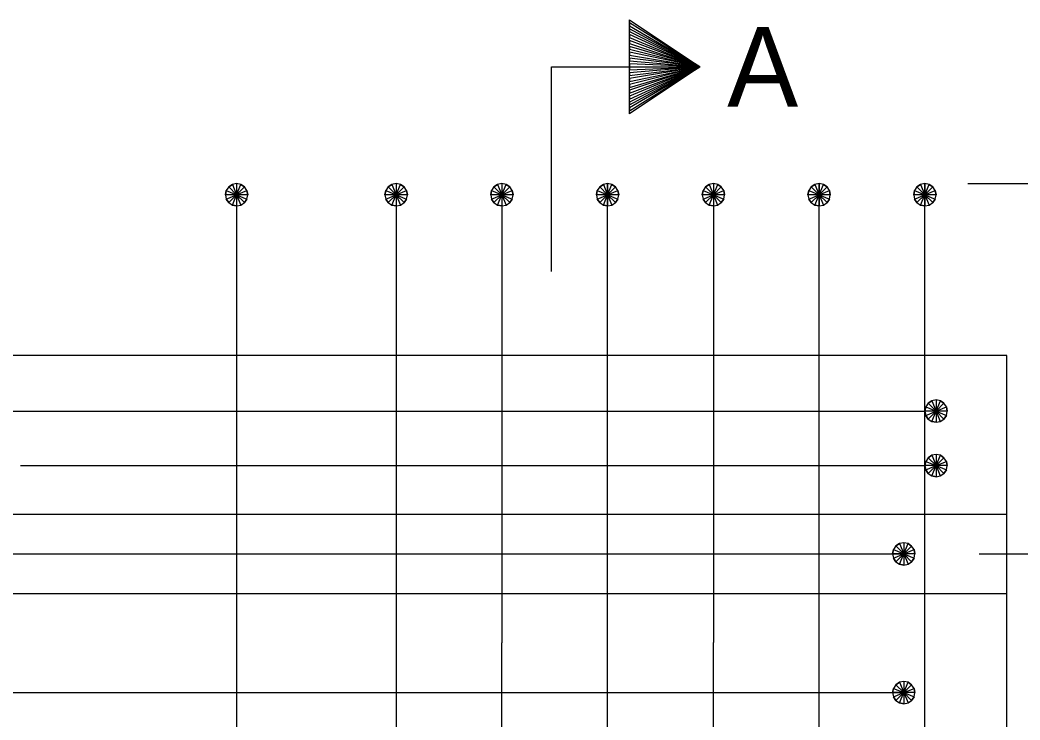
# Model space of a CAD drawing. Extents: x 0 to 34.6, y 0 to 23.6.
# Drawn here: x 15.186 to 17.55, y 4.697 to 6.352 of the extents above; entities that cross this region are included whole.
import ezdxf

# ---------------------------------------------------------------- set-up
doc = ezdxf.new("R2010")
doc.units = 0
for name, color, linetype in [('Dimension Lines', 7, 'Continuous'), ('Rebar Lines', 7, 'Continuous'), ('Sup Concrete Girder Lines', 7, 'Continuous'), ('Text', 7, 'Continuous')]:
    doc.layers.add(name, color=color, linetype=linetype)

msp = doc.modelspace()

# ---------------------------------------------------------------- linework, layer by layer
at = {"layer": 'Dimension Lines'}
for p, q in [((17.4264, 5.9649), (19.3508, 5.9649)), ((17.4534, 5.0896), (19.1773, 5.0896))]:
    msp.add_line(p, q, dxfattribs=at)
for points in [[(16.6273, 6.3516), (16.7935, 6.2408), (16.6273, 6.3448), (16.6273, 6.3379), (16.7935, 6.2408), (16.6273, 6.3309), (16.6273, 6.324), (16.7935, 6.2408), (16.6273, 6.317), (16.6273, 6.3102), (16.7935, 6.2408), (16.6273, 6.3032), (16.6273, 6.2963), (16.7935, 6.2408), (16.6273, 6.2893), (16.6273, 6.2824), (16.7935, 6.2408), (16.6273, 6.2755), (16.6273, 6.2686), (16.7935, 6.2408), (16.6273, 6.2616), (16.6273, 6.2547), (16.7935, 6.2408), (16.6273, 6.2478), (16.6273, 6.2339), (16.7935, 6.2408), (16.6273, 6.227), (16.6273, 6.2201), (16.7935, 6.2408), (16.6273, 6.2131), (16.6273, 6.2062), (16.7935, 6.2408), (16.6273, 6.1993), (16.6273, 6.1923), (16.7935, 6.2408), (16.6273, 6.1854), (16.6273, 6.1785), (16.7935, 6.2408), (16.6273, 6.1715), (16.6273, 6.1646), (16.7935, 6.2408), (16.6273, 6.1577), (16.6273, 6.1507), (16.7935, 6.2408), (16.6273, 6.1438), (16.6273, 6.1369), (16.7935, 6.2408), (16.6273, 6.1301), (16.6273, 6.3516), (16.7935, 6.2408), (16.6273, 6.3448)], [(16.4426, 5.7574), (16.4426, 6.2408), (16.7935, 6.2408)]]:
    msp.add_lwpolyline(points, dxfattribs=at)
at = {"layer": 'Rebar Lines'}
for p, q in [((16.3253, 5.9649), (16.3253, 4.8792)), ((16.5753, 5.6314), (16.5753, 5.9649)), ((16.8253, 5.9649), (16.8253, 4.8803)), ((17.0752, 5.6314), (17.0752, 5.9649)), ((17.3252, 4.6117), (17.3252, 5.9649)), ((15.6983, 5.9385), (15.6983, 3.5313)), ((16.0753, 5.9385), (16.0753, 3.5494)), ((16.5753, 4.8753), (16.5753, 5.6314)), ((17.0752, 4.8753), (17.0752, 5.6314)), ((14.0427, 5.427), (15.7014, 5.427)), ((15.7014, 5.427), (17.3252, 5.427)), ((15.187, 5.2982), (15.9823, 5.2982)), ((15.9823, 5.2982), (17.3252, 5.2982)), ((14.6683, 5.0896), (17.2753, 5.0896)), ((16.3253, 3.5274), (16.3253, 4.8792)), ((16.5753, 3.5274), (16.5753, 4.8753)), ((16.8253, 4.5958), (16.8253, 4.8803)), ((17.0752, 3.5274), (17.0752, 4.8753)), ((13.5253, 4.7617), (17.2753, 4.7617))]:
    msp.add_line(p, q, dxfattribs=at)
for points in [[(15.6982, 5.9649), (15.6882, 5.9629), (15.6796, 5.9572), (15.6738, 5.9486), (15.6718, 5.9385), (15.6738, 5.9284), (15.6796, 5.9198), (15.6881, 5.9141), (15.6982, 5.9121), (15.7083, 5.9141), (15.7169, 5.9198), (15.7227, 5.9284), (15.7247, 5.9385), (15.7227, 5.9486), (15.7169, 5.9571), (15.7084, 5.9629), (15.6982, 5.9649), (15.6982, 5.9385), (15.6982, 5.9121), (15.6881, 5.9141), (15.6982, 5.9385), (15.6796, 5.9198), (15.6738, 5.9284), (15.6982, 5.9385), (15.6718, 5.9385), (15.6738, 5.9486), (15.6982, 5.9385), (15.6796, 5.9572), (15.6882, 5.9629), (15.6982, 5.9385), (15.7084, 5.9629), (15.7169, 5.9571), (15.6982, 5.9385), (15.7227, 5.9486), (15.7247, 5.9385), (15.6982, 5.9385), (15.7227, 5.9284), (15.7169, 5.9198), (15.6982, 5.9385), (15.7083, 5.9141)], [(16.0753, 5.9649), (16.0653, 5.9629), (16.0567, 5.9572), (16.0509, 5.9486), (16.0489, 5.9385), (16.0509, 5.9284), (16.0567, 5.9198), (16.0652, 5.9141), (16.0753, 5.9121), (16.0854, 5.9141), (16.094, 5.9198), (16.0997, 5.9284), (16.1018, 5.9385), (16.0997, 5.9486), (16.094, 5.9571), (16.0855, 5.9629), (16.0753, 5.9649), (16.0753, 5.9385), (16.0753, 5.9121), (16.0652, 5.9141), (16.0753, 5.9385), (16.0567, 5.9198), (16.0509, 5.9284), (16.0753, 5.9385), (16.0489, 5.9385), (16.0509, 5.9486), (16.0753, 5.9385), (16.0567, 5.9572), (16.0653, 5.9629), (16.0753, 5.9385), (16.0855, 5.9629), (16.094, 5.9571), (16.0753, 5.9385), (16.0997, 5.9486), (16.1018, 5.9385), (16.0753, 5.9385), (16.0997, 5.9284), (16.094, 5.9198), (16.0753, 5.9385), (16.0854, 5.9141)], [(16.3253, 5.9649), (16.3152, 5.9629), (16.3066, 5.9572), (16.3009, 5.9486), (16.2989, 5.9385), (16.3009, 5.9284), (16.3066, 5.9198), (16.3152, 5.9141), (16.3253, 5.9121), (16.3354, 5.9141), (16.344, 5.9198), (16.3497, 5.9284), (16.3517, 5.9385), (16.3497, 5.9486), (16.344, 5.9571), (16.3354, 5.9629), (16.3253, 5.9649), (16.3253, 5.9385), (16.3253, 5.9121), (16.3152, 5.9141), (16.3253, 5.9385), (16.3066, 5.9198), (16.3009, 5.9284), (16.3253, 5.9385), (16.2989, 5.9385), (16.3009, 5.9486), (16.3253, 5.9385), (16.3066, 5.9572), (16.3152, 5.9629), (16.3253, 5.9385), (16.3354, 5.9629), (16.344, 5.9571), (16.3253, 5.9385), (16.3497, 5.9486), (16.3517, 5.9385), (16.3253, 5.9385), (16.3497, 5.9284), (16.344, 5.9198), (16.3253, 5.9385), (16.3354, 5.9141)], [(16.5753, 5.9649), (16.5652, 5.9629), (16.5566, 5.9572), (16.5509, 5.9486), (16.5489, 5.9385), (16.5509, 5.9284), (16.5566, 5.9198), (16.5652, 5.9141), (16.5753, 5.9121), (16.5854, 5.9141), (16.594, 5.9198), (16.5997, 5.9284), (16.6017, 5.9385), (16.5997, 5.9486), (16.594, 5.9571), (16.5854, 5.9629), (16.5753, 5.9649), (16.5753, 5.9385), (16.5753, 5.9121), (16.5652, 5.9141), (16.5753, 5.9385), (16.5566, 5.9198), (16.5509, 5.9284), (16.5753, 5.9385), (16.5489, 5.9385), (16.5509, 5.9486), (16.5753, 5.9385), (16.5566, 5.9572), (16.5652, 5.9629), (16.5753, 5.9385), (16.5854, 5.9629), (16.594, 5.9571), (16.5753, 5.9385), (16.5997, 5.9486), (16.6017, 5.9385), (16.5753, 5.9385), (16.5997, 5.9284), (16.594, 5.9198), (16.5753, 5.9385), (16.5854, 5.9141)], [(16.8253, 5.9649), (16.8152, 5.9629), (16.8066, 5.9572), (16.8008, 5.9486), (16.7989, 5.9385), (16.8008, 5.9284), (16.8066, 5.9198), (16.8151, 5.9141), (16.8253, 5.9121), (16.8353, 5.9141), (16.8439, 5.9198), (16.8496, 5.9284), (16.8517, 5.9385), (16.8496, 5.9486), (16.844, 5.9571), (16.8354, 5.9629), (16.8253, 5.9649), (16.8253, 5.9385), (16.8253, 5.9121), (16.8151, 5.9141), (16.8253, 5.9385), (16.8066, 5.9198), (16.8008, 5.9284), (16.8253, 5.9385), (16.7989, 5.9385), (16.8008, 5.9486), (16.8253, 5.9385), (16.8066, 5.9572), (16.8152, 5.9629), (16.8253, 5.9385), (16.8354, 5.9629), (16.844, 5.9571), (16.8253, 5.9385), (16.8496, 5.9486), (16.8517, 5.9385), (16.8253, 5.9385), (16.8496, 5.9284), (16.8439, 5.9198), (16.8253, 5.9385), (16.8353, 5.9141)], [(17.0752, 5.9649), (17.0652, 5.9629), (17.0566, 5.9572), (17.0508, 5.9486), (17.0488, 5.9385), (17.0508, 5.9284), (17.0566, 5.9198), (17.0651, 5.9141), (17.0752, 5.9121), (17.0853, 5.9141), (17.0939, 5.9198), (17.0996, 5.9284), (17.1017, 5.9385), (17.0996, 5.9486), (17.094, 5.9571), (17.0854, 5.9629), (17.0752, 5.9649), (17.0752, 5.9385), (17.0752, 5.9121), (17.0651, 5.9141), (17.0752, 5.9385), (17.0566, 5.9198), (17.0508, 5.9284), (17.0752, 5.9385), (17.0488, 5.9385), (17.0508, 5.9486), (17.0752, 5.9385), (17.0566, 5.9572), (17.0652, 5.9629), (17.0752, 5.9385), (17.0854, 5.9629), (17.094, 5.9571), (17.0752, 5.9385), (17.0996, 5.9486), (17.1017, 5.9385), (17.0752, 5.9385), (17.0996, 5.9284), (17.0939, 5.9198), (17.0752, 5.9385), (17.0853, 5.9141)], [(17.3252, 5.9649), (17.3151, 5.9629), (17.3065, 5.9572), (17.3008, 5.9486), (17.2988, 5.9385), (17.3008, 5.9284), (17.3065, 5.9198), (17.3151, 5.9141), (17.3252, 5.9121), (17.3353, 5.9141), (17.3439, 5.9198), (17.3496, 5.9284), (17.3516, 5.9385), (17.3496, 5.9486), (17.3439, 5.9571), (17.3354, 5.9629), (17.3252, 5.9649), (17.3252, 5.9385), (17.3252, 5.9121), (17.3151, 5.9141), (17.3252, 5.9385), (17.3065, 5.9198), (17.3008, 5.9284), (17.3252, 5.9385), (17.2988, 5.9385), (17.3008, 5.9486), (17.3252, 5.9385), (17.3065, 5.9572), (17.3151, 5.9629), (17.3252, 5.9385), (17.3354, 5.9629), (17.3439, 5.9571), (17.3252, 5.9385), (17.3496, 5.9486), (17.3516, 5.9385), (17.3252, 5.9385), (17.3496, 5.9284), (17.3439, 5.9198), (17.3252, 5.9385), (17.3353, 5.9141)], [(17.3516, 5.4534), (17.3415, 5.4515), (17.3329, 5.4457), (17.3272, 5.4371), (17.3252, 5.427), (17.3272, 5.4169), (17.3329, 5.4083), (17.3415, 5.4027), (17.3516, 5.4006), (17.3617, 5.4027), (17.3703, 5.4083), (17.376, 5.4169), (17.378, 5.427), (17.376, 5.4371), (17.3703, 5.4457), (17.3618, 5.4515), (17.3516, 5.4534), (17.3516, 5.427), (17.3516, 5.4006), (17.3415, 5.4027), (17.3516, 5.427), (17.3329, 5.4083), (17.3272, 5.4169), (17.3516, 5.427), (17.3252, 5.427), (17.3272, 5.4371), (17.3516, 5.427), (17.3329, 5.4457), (17.3415, 5.4515), (17.3516, 5.427), (17.3618, 5.4515), (17.3703, 5.4457), (17.3516, 5.427), (17.376, 5.4371), (17.378, 5.427), (17.3516, 5.427), (17.376, 5.4169), (17.3703, 5.4083), (17.3516, 5.427), (17.3617, 5.4027)], [(17.3516, 5.3246), (17.3415, 5.3227), (17.3329, 5.3169), (17.3272, 5.3083), (17.3252, 5.2982), (17.3272, 5.2881), (17.3329, 5.2795), (17.3415, 5.2739), (17.3516, 5.2718), (17.3617, 5.2739), (17.3703, 5.2795), (17.376, 5.2881), (17.378, 5.2982), (17.376, 5.3083), (17.3703, 5.3169), (17.3618, 5.3227), (17.3516, 5.3246), (17.3516, 5.2982), (17.3516, 5.2718), (17.3415, 5.2739), (17.3516, 5.2982), (17.3329, 5.2795), (17.3272, 5.2881), (17.3516, 5.2982), (17.3252, 5.2982), (17.3272, 5.3083), (17.3516, 5.2982), (17.3329, 5.3169), (17.3415, 5.3227), (17.3516, 5.2982), (17.3618, 5.3227), (17.3703, 5.3169), (17.3516, 5.2982), (17.376, 5.3083), (17.378, 5.2982), (17.3516, 5.2982), (17.376, 5.2881), (17.3703, 5.2795), (17.3516, 5.2982), (17.3617, 5.2739)], [(17.2753, 5.116), (17.2652, 5.114), (17.2566, 5.1083), (17.2509, 5.0997), (17.2489, 5.0896), (17.2509, 5.0795), (17.2566, 5.0709), (17.2652, 5.0652), (17.2753, 5.0632), (17.2854, 5.0652), (17.294, 5.0709), (17.2997, 5.0795), (17.3017, 5.0896), (17.2997, 5.0997), (17.294, 5.1082), (17.2855, 5.114), (17.2753, 5.116), (17.2753, 5.0896), (17.2753, 5.0632), (17.2652, 5.0652), (17.2753, 5.0896), (17.2566, 5.0709), (17.2509, 5.0795), (17.2753, 5.0896), (17.2489, 5.0896), (17.2509, 5.0997), (17.2753, 5.0896), (17.2566, 5.1083), (17.2652, 5.114), (17.2753, 5.0896), (17.2855, 5.114), (17.294, 5.1082), (17.2753, 5.0896), (17.2997, 5.0997), (17.3017, 5.0896), (17.2753, 5.0896), (17.2997, 5.0795), (17.294, 5.0709), (17.2753, 5.0896), (17.2854, 5.0652)], [(17.2753, 4.7881), (17.2652, 4.7861), (17.2566, 4.7804), (17.2509, 4.7718), (17.2489, 4.7617), (17.2509, 4.7516), (17.2566, 4.743), (17.2652, 4.7373), (17.2753, 4.7353), (17.2854, 4.7373), (17.294, 4.743), (17.2997, 4.7516), (17.3017, 4.7617), (17.2997, 4.7718), (17.294, 4.7804), (17.2855, 4.7861), (17.2753, 4.7881), (17.2753, 4.7617), (17.2753, 4.7353), (17.2652, 4.7373), (17.2753, 4.7617), (17.2566, 4.743), (17.2509, 4.7516), (17.2753, 4.7617), (17.2489, 4.7617), (17.2509, 4.7718), (17.2753, 4.7617), (17.2566, 4.7804), (17.2652, 4.7861), (17.2753, 4.7617), (17.2855, 4.7861), (17.294, 4.7804), (17.2753, 4.7617), (17.2997, 4.7718), (17.3017, 4.7617), (17.2753, 4.7617), (17.2997, 4.7516), (17.294, 4.743), (17.2753, 4.7617), (17.2854, 4.7373)]]:
    msp.add_lwpolyline(points, dxfattribs=at)
at = {"layer": 'Sup Concrete Girder Lines'}
for p, q in [((16.0309, 5.5586), (14.6908, 5.5586)), ((17.5186, 5.5586), (16.0309, 5.5586)), ((17.5186, 4.9961), (17.5186, 5.5586)), ((14.6908, 5.1836), (17.5186, 5.1836)), ((14.1578, 4.9961), (17.5186, 4.9961)), ((17.5186, 4.0586), (17.5186, 4.9961))]:
    msp.add_line(p, q, dxfattribs=at)

# ---------------------------------------------------------------- texts
at = {"layer": 'Text'}
msp.add_text('A', height=0.188, dxfattribs=at).set_placement((16.858, 6.1469))

doc.saveas('drawing.dxf')
